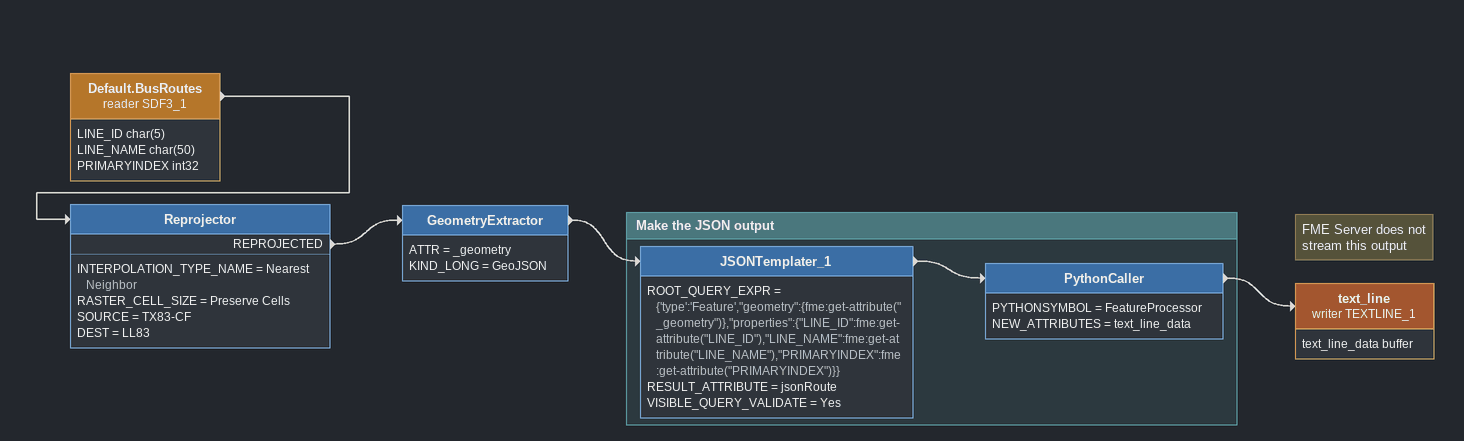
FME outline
Default.BusRoutes (reader SDF3_1)
    attributes: LINE_ID char(5), LINE_NAME char(50), PRIMARYINDEX int32
    -> Reprojector
Reprojector
    INTERPOLATION_TYPE_NAME = Nearest Neighbor
    RASTER_CELL_SIZE = Preserve Cells
    SOURCE = TX83-CF
    DEST = LL83
    REPROJECTED -> GeometryExtractor
GeometryExtractor
    ATTR = _geometry
    KIND_LONG = GeoJSON
    -> JSONTemplater_1
Note: FME Server does not / stream this output
text_line (writer TEXTLINE_1)
    attributes: text_line_data buffer

Bookmark: Make the JSON output
JSONTemplater_1
    ROOT_QUERY_EXPR = {'type':'Feature',"geometry":{fme:get-attribute("_geometry")},"properties":{"LINE_ID":fme:get-attribute("LINE_ID"),"LINE_NAME":fme:get-attribute("LINE_NAME"),"PRIMARYINDEX":fme:get-attribute("PRIMARYINDEX")}}
    RESULT_ATTRIBUTE = jsonRoute
    VISIBLE_QUERY_VALIDATE = Yes
    -> PythonCaller
PythonCaller
    PYTHONSYMBOL = FeatureProcessor
    NEW_ATTRIBUTES = text_line_data
    -> text_line (writer TEXTLINE_1)
